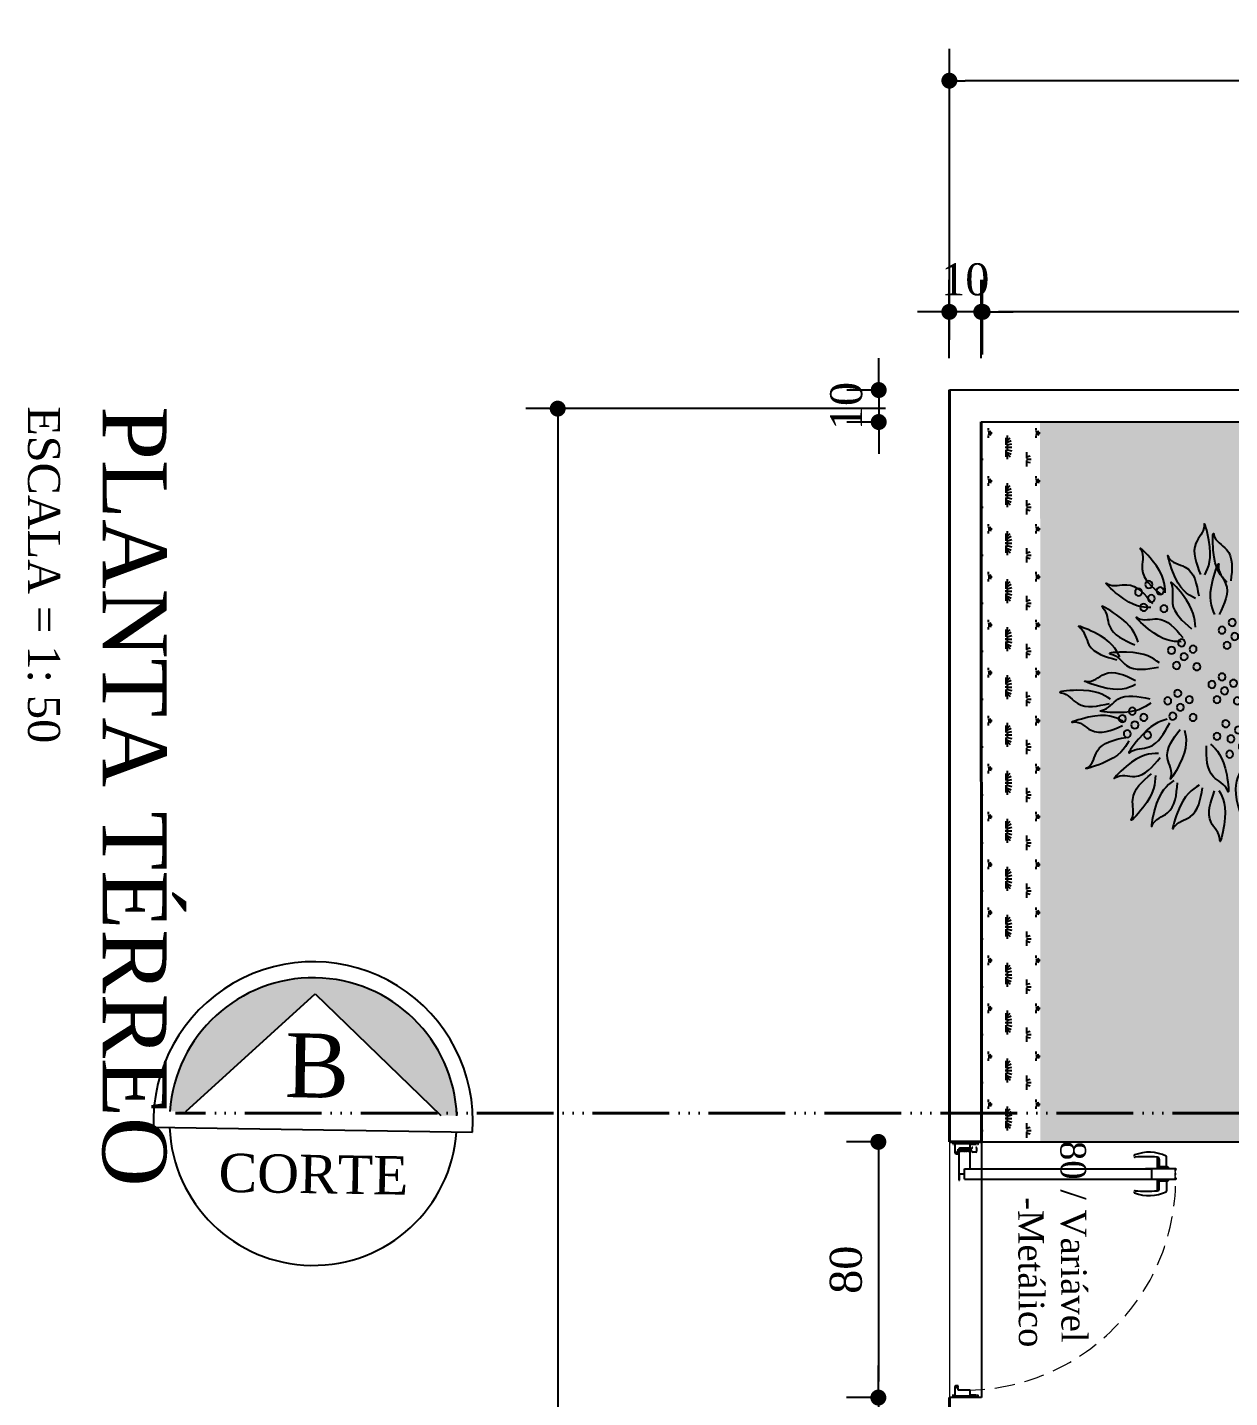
# Model space of a CAD drawing. Header units: centimetres. Extents: x -48696 to 156237, y -5617 to 29024.
# Drawn here: x -21231.1 to -20854.8, y 20249 to 20677.7 of the extents above; entities that cross this region are included whole.
import ezdxf

# ---------------------------------------------------------------- set-up
doc = ezdxf.new("R2010")
doc.units = ezdxf.units.CM
doc.linetypes.add('ACAD_ISO06W100', pattern=[36, 24, -3, 0, -3, 0, -3, 0, -3])
doc.linetypes.add('HIDDEN', pattern=[9.525, 6.35, -3.175])
for name, color, linetype, lineweight in [('Corte Planta', 4, 'ACAD_ISO06W100', 40), ('Parede Corte', 4, 'Continuous', 40), ('Portas - Janelas', 2, 'Continuous', 20), ('Projeção Portas', 55, 'HIDDEN', 5)]:
    doc.layers.add(name, color=color, linetype=linetype, lineweight=lineweight)
for name, color, linetype in [('Fechamento Varanda', 3, 'Continuous'), ('JANELA', 2, 'Continuous'), ('paisajismo', 7, 'Continuous'), ('PN010', 1, 'Continuous'), ('Portas-Cotas', 2, 'Continuous'), ('Texto', 2, 'Continuous')]:
    doc.layers.add(name, color=color, linetype=linetype)
doc.styles.add('Valéria', font='romantic.ttf', dxfattribs={"height": 10})
doc.styles.add('Valéria1', font='romantic.ttf', dxfattribs={"height": 10})
doc.dimstyles.new('Cota - 50', dxfattribs={"dimtxt": 10, "dimasz": 5, "dimexe": 10, "dimexo": 20, "dimgap": 5, "dimtad": 1, "dimtxsty": 'Valéria', "dimblk": 'DOT', "dimcen": 0, "dimclrd": 12, "dimclre": 12, "dimclrt": 2, "dimazin": 2, "dimtfac": 1, "dimtix": 1, "dimtmove": 0, "dimatfit": 3, "dimldrblk": 'DOT', "dimfxl": 1, "dimarcsym": 0})
pattern_1 = [(270, (-32249.861, 3884.289), (15, -15), [2.25, -0.45, 0.6, -0.45, 2.25, -9]), (270, (-32249.411, 3885.039), (15, -15), [1.5, -1.125, 2.25, -1.125, 1.5, -7.5]), (270, (-32243.411, 3879.789), (15, -15), [1.875, -0.75, 1.875, -10.5]), (270, (-32240.411, 3887.289), (15, -15), [0.75, -1.5, 0.75, -12]), (360, (-32240.411, 3885.789), (15, 15), [1.35, -13.65]), (360, (-32249.411, 3881.289), (15, 15), [1.5, -13.5]), (360, (-32243.411, 3877.539), (15, 15), [1.5, -13.5]), (315, (-32249.561, 3879.339), (15, -8e-15), [1.5, -19.713203]), (45, (-32249.561, 3883.239), (8e-15, 15), [1.5, -19.713203]), (333.43495, (-32249.486, 3879.789), (15, -8e-10), [1.5, -32.04102]), (345.963757, (-32249.411, 3880.539), (15, -5e-10), [1.5, -60.346584]), (345.963757, (-32243.411, 3876.789), (15, -5e-10), [1.2, -60.646584]), (345.963757, (-32240.411, 3885.489), (15, -5e-10), [1.05, -60.796584]), (14.036243, (-32249.411, 3882.039), (15, 5e-10), [1.5, -60.346584]), (14.036243, (-32243.411, 3878.289), (15, 5e-10), [1.2, -60.646584]), (14.036243, (-32240.411, 3886.089), (15, 5e-10), [1.05, -60.796584]), (26.56505, (-32249.486, 3882.789), (15, 6e-09), [1.5, -32.041002])]

# ---------------------------------------------------------------- blocks, each defined once
blk = doc.blocks.new('A$C375069E9')
at = {"layer": 'paisajismo', "color": 221}
for centre in [(1.295, 2.06), (1.375, 1.959), (1.436, 2.03), (1.486, 1.939), (0.523, 1.919), (0.663, 1.889), (1.305, 1.899), (1.426, 1.859), (0.533, 1.759), (0.603, 1.819), (0.653, 1.719), (0.713, 1.799), (1.034, 1.759), (1.175, 1.729), (1.115, 1.658), (1.225, 1.638), (1.044, 1.598), (1.165, 1.558), (0.753, 1.448), (0.884, 1.418), (1.115, 1.408), (1.546, 1.488), (1.626, 1.388), (1.687, 1.458), (0.693, 1.348), (0.814, 1.358), (0.934, 1.317), (1.195, 1.307), (1.255, 1.378), (1.305, 1.287), (1.556, 1.327), (1.677, 1.287), (1.737, 1.368), (0.834, 1.247), (1.125, 1.247), (1.245, 1.207), (1.386, 1.087), (0.984, 1.057), (1.064, 0.956), (1.125, 1.027), (1.466, 0.986), (1.526, 1.057), (1.576, 0.966), (0.994, 0.896), (1.115, 0.856), (1.175, 0.936), (1.396, 0.926), (1.516, 0.886), (1.847, 0.826), (1.988, 0.796), (0.844, 0.696), (0.984, 0.666), (1.857, 0.666), (1.927, 0.726), (1.978, 0.625), (2.038, 0.706), (0.854, 0.535), (0.924, 0.595), (1.034, 0.575), (0.974, 0.495)]:
    blk.add_circle(centre, 0.0284, dxfattribs=at)
at = {"layer": 'paisajismo', "color": 124}
for points in [[(1.176, 2.118), (1.049, 2.364), (1.042, 2.49), (1.043, 2.485), (1.153, 2.379), (1.207, 2.133)], [(0.998, 2.06), (0.956, 2.334), (0.888, 2.44), (0.889, 2.435), (0.863, 2.285), (0.965, 2.054)], [(1.308, 1.969), (1.401, 2.229), (1.391, 2.355), (1.391, 2.35), (1.296, 2.23), (1.275, 1.979)], [(1.475, 2.065), (1.512, 2.34), (1.578, 2.447), (1.577, 2.442), (1.606, 2.292), (1.509, 2.06)], [(0.912, 1.994), (0.683, 2.149), (0.616, 2.257), (0.62, 2.253), (0.767, 2.212), (0.932, 2.022)], [(0.664, 1.826), (0.579, 2.089), (0.495, 2.183), (0.497, 2.179), (0.495, 2.026), (0.632, 1.814)], [(1.122, 1.799), (1.058, 2.068), (1.082, 2.193), (1.082, 2.187), (1.163, 2.058), (1.156, 1.806)], [(1.614, 1.981), (1.84, 2.142), (1.904, 2.25), (1.9, 2.247), (1.754, 2.203), (1.593, 2.009)], [(1.798, 1.89), (2.008, 2.07), (2.062, 2.185), (2.059, 2.181), (1.917, 2.123), (1.775, 1.916)], [(1.453, 1.657), (1.451, 1.934), (1.501, 2.049), (1.5, 2.044), (1.55, 1.9), (1.487, 1.656)], [(0.988, 1.675), (0.841, 1.91), (0.737, 1.981), (0.74, 1.977), (0.775, 1.828), (0.959, 1.656)], [(1.836, 1.699), (2.004, 1.919), (2.114, 1.98), (2.111, 1.977), (2.062, 1.832), (1.862, 1.678)], [(0.543, 1.718), (0.292, 1.836), (0.209, 1.931), (0.213, 1.928), (0.366, 1.911), (0.558, 1.749)], [(1.602, 1.593), (1.803, 1.784), (1.851, 1.901), (1.848, 1.896), (1.709, 1.832), (1.578, 1.618)], [(0.438, 1.564), (0.237, 1.755), (0.118, 1.797), (0.122, 1.794), (0.194, 1.659), (0.415, 1.539)], [(2.005, 1.668), (2.28, 1.695), (2.39, 1.758), (2.385, 1.756), (2.236, 1.791), (2.001, 1.702)], [(0.896, 1.541), (0.624, 1.594), (0.52, 1.667), (0.525, 1.665), (0.677, 1.685), (0.903, 1.575)], [(0.553, 1.432), (0.276, 1.415), (0.158, 1.46), (0.163, 1.459), (0.305, 1.517), (0.551, 1.466)], [(1.751, 1.486), (2.002, 1.603), (2.129, 1.605), (2.124, 1.604), (2.013, 1.498), (1.765, 1.455)], [(2.053, 1.488), (2.306, 1.601), (2.432, 1.601), (2.427, 1.6), (2.315, 1.496), (2.066, 1.456)], [(0.405, 1.262), (0.131, 1.304), (0.009, 1.27), (0.015, 1.27), (0.151, 1.2), (0.401, 1.228)], [(0.773, 1.195), (0.528, 1.324), (0.402, 1.332), (0.407, 1.33), (0.513, 1.219), (0.758, 1.164)], [(1.8, 1.231), (2.076, 1.215), (2.195, 1.26), (2.189, 1.259), (2.047, 1.316), (1.801, 1.265)], [(2.055, 1.326), (2.31, 1.218), (2.436, 1.221), (2.431, 1.222), (2.317, 1.323), (2.067, 1.357)], [(2.115, 1.151), (2.39, 1.183), (2.511, 1.145), (2.506, 1.145), (2.367, 1.08), (2.118, 1.117)], [(0.447, 1.106), (0.23, 0.934), (0.107, 0.902), (0.112, 0.905), (0.195, 1.033), (0.426, 1.133)], [(1.928, 1.076), (2.139, 0.896), (2.26, 0.861), (2.255, 0.863), (2.177, 0.995), (1.949, 1.102)], [(0.883, 0.989), (0.609, 0.948), (0.503, 0.88), (0.508, 0.882), (0.658, 0.855), (0.889, 0.956)], [(1.701, 1.076), (1.958, 0.973), (2.046, 0.883), (2.041, 0.885), (1.889, 0.894), (1.687, 1.045)], [(0.483, 0.904), (0.251, 0.752), (0.126, 0.732), (0.131, 0.734), (0.226, 0.854), (0.465, 0.933)], [(0.969, 0.852), (0.812, 0.624), (0.705, 0.557), (0.708, 0.561), (0.75, 0.708), (0.941, 0.872)], [(1.585, 0.962), (1.685, 0.704), (1.775, 0.615), (1.772, 0.62), (1.766, 0.772), (1.617, 0.976)], [(0.698, 0.783), (0.595, 0.526), (0.504, 0.438), (0.507, 0.442), (0.516, 0.595), (0.667, 0.796)], [(1.416, 0.791), (1.501, 0.528), (1.488, 0.402), (1.487, 0.407), (1.396, 0.53), (1.383, 0.782)], [(1.972, 0.836), (2.229, 0.733), (2.317, 0.642), (2.312, 0.645), (2.16, 0.653), (1.958, 0.804)], [(0.524, 0.758), (0.266, 0.658), (0.177, 0.569), (0.181, 0.571), (0.334, 0.578), (0.537, 0.726)], [(1.098, 0.722), (1.022, 0.455), (1.04, 0.33), (1.041, 0.335), (1.128, 0.461), (1.131, 0.713)], [(1.856, 0.722), (1.956, 0.464), (2.046, 0.374), (2.043, 0.379), (2.037, 0.532), (1.888, 0.735)], [(0.798, 0.546), (0.619, 0.335), (0.583, 0.214), (0.585, 0.218), (0.717, 0.297), (0.825, 0.524)], [(1.244, 0.6), (1.226, 0.324), (1.271, 0.206), (1.27, 0.211), (1.328, 0.353), (1.278, 0.599)], [(1.582, 0.621), (1.799, 0.449), (1.858, 0.337), (1.854, 0.341), (1.71, 0.393), (1.56, 0.595)], [(0.953, 0.499), (0.985, 0.224), (0.947, 0.103), (0.948, 0.108), (0.882, 0.247), (0.919, 0.496)], [(1.466, 0.475), (1.657, 0.274), (1.699, 0.155), (1.696, 0.159), (1.561, 0.231), (1.441, 0.452)], [(1.128, 0.401), (1.199, 0.134), (1.18, 0.009), (1.179, 0.014), (1.094, 0.142), (1.095, 0.393)]]:
    blk.add_spline(points, degree=3, dxfattribs=at)
blk = doc.blocks.new('_Dot')
at = {"color": 0, "linetype": 'ByBlock', "lineweight": -2}
blk.add_line((-0.5, 0), (-1, 0), dxfattribs=at)
at = {"color": 0, "linetype": 'ByBlock', "const_width": 0.5}
blk.add_lwpolyline([(-0.25, 0, 1), (0.25, 0, 1)], format="xyb", close=True, dxfattribs=at)
blk = doc.blocks.new('*D917')
at = {"color": 12, "lineweight": -2, "transparency": 16777216}
for p, q in [((-20942.5, 20579.88), (-20942.5, 20671.01)), ((-18502.51, 20575.31), (-18502.51, 20671.01)), ((-18507.51, 20661.01), (-20937.5, 20661.01))]:
    blk.add_line(p, q, dxfattribs=at)
at = {"layer": 'Defpoints', "color": 0, "transparency": 16777216}
for p in [(-20942.5, 20661.01), (-20942.5, 20559.88), (-18502.51, 20555.31)]:
    blk.add_point(p, dxfattribs=at)
at = {"color": 12, "lineweight": -2, "transparency": 16777216, "xscale": 5, "yscale": 5, "zscale": 5, "rotation": 180}
blk.add_blockref('_Dot', (-20942.5, 20661.01), dxfattribs=at)
at = {"color": 12, "lineweight": -2, "transparency": 16777216, "xscale": 5, "yscale": 5, "zscale": 5}
blk.add_blockref('_Dot', (-18502.51, 20661.01), dxfattribs=at)
at = {"color": 2, "transparency": 16777216, "insert": (-19722.51, 20671.12), "char_height": 10, "attachment_point": 5, "style": 'Valéria'}
blk.add_mtext('2440', dxfattribs=at)
blk = doc.blocks.new('*D918')
at = {"color": 12, "lineweight": -2, "transparency": 16777216}
for p, q in [((-20962.5, 20558.4), (-21075.1, 20558.4)), ((-21065.1, 20553.4), (-21065.1, 18532.4)), ((-20962.5, 18527.4), (-21075.1, 18527.4))]:
    blk.add_line(p, q, dxfattribs=at)
at = {"layer": 'Defpoints', "color": 0, "transparency": 16777216}
for p in [(-20942.5, 20558.4), (-21065.1, 18527.4), (-20942.5, 18527.4)]:
    blk.add_point(p, dxfattribs=at)
at = {"color": 12, "lineweight": -2, "transparency": 16777216, "xscale": 5, "yscale": 5, "zscale": 5}
for p, rotation in [((-21065.1, 20558.4), 90), ((-21065.1, 18527.4), 270)]:
    blk.add_blockref('_Dot', p, dxfattribs=dict(at, rotation=rotation))
at = {"color": 2, "transparency": 16777216, "insert": (-21075.22, 19542.9), "char_height": 10, "attachment_point": 5, "rotation": 90, "style": 'Valéria'}
blk.add_mtext('2031', dxfattribs=at)
blk = doc.blocks.new('*D937')
at = {"color": 12, "lineweight": -2, "transparency": 16777216}
for p, q in [((-20932.08, 20575.31), (-20932.08, 20598.68)), ((-20609.08, 20575.31), (-20609.08, 20598.68)), ((-20614.08, 20588.68), (-20927.08, 20588.68))]:
    blk.add_line(p, q, dxfattribs=at)
at = {"layer": 'Defpoints', "color": 0, "transparency": 16777216}
for p in [(-20932.08, 20588.68), (-20932.08, 20555.31), (-20609.08, 20555.31)]:
    blk.add_point(p, dxfattribs=at)
at = {"color": 12, "lineweight": -2, "transparency": 16777216, "xscale": 5, "yscale": 5, "zscale": 5, "rotation": 180}
blk.add_blockref('_Dot', (-20932.08, 20588.68), dxfattribs=at)
at = {"color": 12, "lineweight": -2, "transparency": 16777216, "xscale": 5, "yscale": 5, "zscale": 5}
blk.add_blockref('_Dot', (-20609.08, 20588.68), dxfattribs=at)
at = {"color": 2, "transparency": 16777216, "insert": (-20770.58, 20598.79), "char_height": 10, "attachment_point": 5, "style": 'Valéria'}
blk.add_mtext('323', dxfattribs=at)
blk = doc.blocks.new('*D938')
at = {"color": 12, "lineweight": -2, "transparency": 16777216}
for p, q in [((-20942.51, 20574.22), (-20942.51, 20598.68)), ((-20932.51, 20574.22), (-20932.51, 20598.68)), ((-20947.51, 20588.68), (-20952.51, 20588.68)), ((-20932.51, 20588.68), (-20942.51, 20588.68)), ((-20927.51, 20588.68), (-20922.51, 20588.68))]:
    blk.add_line(p, q, dxfattribs=at)
at = {"layer": 'Defpoints', "color": 0, "transparency": 16777216}
for p in [(-20942.51, 20588.68), (-20942.51, 20554.22), (-20932.51, 20554.22)]:
    blk.add_point(p, dxfattribs=at)
at = {"color": 12, "lineweight": -2, "transparency": 16777216, "xscale": 5, "yscale": 5, "zscale": 5}
blk.add_blockref('_Dot', (-20942.51, 20588.68), dxfattribs=at)
at = {"color": 12, "lineweight": -2, "transparency": 16777216, "xscale": 5, "yscale": 5, "zscale": 5, "rotation": 180}
blk.add_blockref('_Dot', (-20932.51, 20588.68), dxfattribs=at)
at = {"color": 2, "transparency": 16777216, "insert": (-20937.51, 20598.79), "char_height": 10, "attachment_point": 5, "style": 'Valéria'}
blk.add_mtext('10', dxfattribs=at)
blk = doc.blocks.new('*D939')
at = {"color": 12, "lineweight": -2, "transparency": 16777216}
for p, q in [((-20964.61, 20569.22), (-20964.61, 20574.22)), ((-20962.5, 20564.22), (-20974.61, 20564.22)), ((-20964.61, 20564.22), (-20964.61, 20554.22)), ((-20962.51, 20554.22), (-20974.61, 20554.22)), ((-20964.61, 20549.22), (-20964.61, 20544.22))]:
    blk.add_line(p, q, dxfattribs=at)
at = {"layer": 'Defpoints', "color": 0, "transparency": 16777216}
for p in [(-20942.5, 20564.22), (-20964.61, 20554.22), (-20942.51, 20554.22)]:
    blk.add_point(p, dxfattribs=at)
at = {"color": 12, "lineweight": -2, "transparency": 16777216, "xscale": 5, "yscale": 5, "zscale": 5}
for p, rotation in [((-20964.61, 20564.22), 270), ((-20964.61, 20554.22), 90)]:
    blk.add_blockref('_Dot', p, dxfattribs=dict(at, rotation=rotation))
at = {"color": 2, "transparency": 16777216, "insert": (-20974.72, 20559.22), "char_height": 10, "attachment_point": 5, "rotation": 90, "style": 'Valéria'}
blk.add_mtext('10', dxfattribs=at)
blk = doc.blocks.new('*D940')
at = {"color": 12, "lineweight": -2, "transparency": 16777216}
for p, q in [((-20962.46, 20328.99), (-20974.73, 20328.99)), ((-20964.73, 20323.99), (-20964.73, 20253.99)), ((-20962.43, 20248.99), (-20974.73, 20248.99))]:
    blk.add_line(p, q, dxfattribs=at)
at = {"layer": 'Defpoints', "color": 0, "transparency": 16777216}
for p in [(-20942.46, 20328.99), (-20964.73, 20248.99), (-20942.43, 20248.99)]:
    blk.add_point(p, dxfattribs=at)
at = {"color": 12, "lineweight": -2, "transparency": 16777216, "xscale": 5, "yscale": 5, "zscale": 5}
for p, rotation in [((-20964.73, 20328.99), 90), ((-20964.73, 20248.99), 270)]:
    blk.add_blockref('_Dot', p, dxfattribs=dict(at, rotation=rotation))
at = {"color": 2, "transparency": 16777216, "insert": (-20974.84, 20288.99), "char_height": 10, "attachment_point": 5, "rotation": 90, "style": 'Valéria'}
blk.add_mtext('80', dxfattribs=at)
blk = doc.blocks.new('*D941')
at = {"color": 12, "lineweight": -2, "transparency": 16777216}
for p, q in [((-20964.73, 20253.99), (-20964.73, 20258.99)), ((-20962.43, 20248.99), (-20974.73, 20248.99)), ((-20964.73, 20248.99), (-20964.73, 20228.99)), ((-20962.45, 20228.99), (-20974.73, 20228.99)), ((-20964.73, 20223.99), (-20964.73, 20218.99))]:
    blk.add_line(p, q, dxfattribs=at)
at = {"layer": 'Defpoints', "color": 0, "transparency": 16777216}
for p in [(-20942.43, 20248.99), (-20964.73, 20228.99), (-20942.45, 20228.99)]:
    blk.add_point(p, dxfattribs=at)
at = {"color": 12, "lineweight": -2, "transparency": 16777216, "xscale": 5, "yscale": 5, "zscale": 5}
for p, rotation in [((-20964.73, 20248.99), 270), ((-20964.73, 20228.99), 90)]:
    blk.add_blockref('_Dot', p, dxfattribs=dict(at, rotation=rotation))
at = {"color": 2, "transparency": 16777216, "insert": (-20974.84, 20238.99), "char_height": 10, "attachment_point": 5, "rotation": 90, "style": 'Valéria'}
blk.add_mtext('20', dxfattribs=at)

msp = doc.modelspace()

# ---------------------------------------------------------------- hatches: boundary and pattern name
h = msp.add_hatch()
h.set_pattern_fill('GRASS2', color=74, scale=15, angle=-90, pattern_type=2)
h.set_pattern_definition(pattern_1)
h.paths.add_polyline_path([(-20932.43177, 20328.98189), (-20932.43177, 20554.20447), (-20911.87329, 20554.20447), (-20911.87329, 20328.98189)])
h = msp.add_hatch()
h.set_pattern_fill('GRASS2', color=74, scale=15, angle=-90, pattern_type=2)
h.set_pattern_definition(pattern_1)
edge = h.paths.add_edge_path()
edge.add_line((-20659.10535, 20285.31948), (-20658.94861, 20554.05695))
edge.add_line((-20658.94861, 20554.05695), (-20914.08135, 20554.20576))
edge.add_line((-20914.08135, 20554.20576), (-20914.00298, 20328.94735))
edge.add_line((-20914.00298, 20328.94735), (-20746.02719, 20328.94735))
edge.add_line((-20746.02719, 20328.94735), (-20659.10535, 20285.31641))
at = {"layer": 'Portas - Janelas'}
msp.add_hatch(color=256, dxfattribs=at).paths.add_polyline_path([(-21101.68443, 20337.22873), (-21096.67633, 20337.15127, 0.945905303), (-21186.52659, 20338.54099), (-21181.51848, 20338.46353), (-21141.02151, 20375.34164)])

# ---------------------------------------------------------------- linework, layer by layer
at = {"color": 4}
for p, q in [((-20609.08276, 20564.02787), (-20942.49649, 20564.22233)), ((-20609.0886, 20554.02787), (-20932.51014, 20554.2165)), ((-20932.43177, 20248.9898), (-20942.43177, 20248.98775))]:
    msp.add_line(p, q, dxfattribs=at)
at = {"color": 1}
for p, q in [((-20940.22255, 20328.98774), (-20941.45255, 20328.98775)), ((-20941.30255, 20328.78774), (-20941.30255, 20328.78775)), ((-20941.30255, 20328.37434), (-20941.30255, 20328.78774)), ((-20941.25255, 20328.83775), (-20941.25255, 20328.83774)), ((-20941.25255, 20328.83774), (-20940.85255, 20328.83774)), ((-20940.85255, 20328.83774), (-20940.85255, 20328.83775)), ((-20940.80255, 20328.78775), (-20940.80255, 20328.78774)), ((-20940.80255, 20328.78774), (-20940.80255, 20328.37434)), ((-20940.65255, 20328.38774), (-20940.65255, 20328.83774)), ((-20940.65255, 20328.83774), (-20940.22255, 20328.83774)), ((-20940.22255, 20328.83774), (-20940.22255, 20328.83775)), ((-20940.17255, 20328.88774), (-20940.17255, 20328.93774)), ((-20940.17255, 20328.88775), (-20940.17255, 20328.88774)), ((-20934.73255, 20328.93774), (-20934.73255, 20328.88774)), ((-20934.73255, 20328.88774), (-20934.73255, 20328.88775)), ((-20933.45255, 20328.98774), (-20934.68255, 20328.98774)), ((-20934.68255, 20328.83775), (-20934.68255, 20328.83774)), ((-20934.68255, 20328.83774), (-20934.25255, 20328.83774)), ((-20934.25255, 20328.83774), (-20934.25255, 20328.43774)), ((-20934.10255, 20328.78774), (-20934.10255, 20328.78775)), ((-20934.10255, 20328.37434), (-20934.10255, 20328.78774)), ((-20934.05255, 20328.83775), (-20934.05255, 20328.83774)), ((-20934.05255, 20328.83774), (-20933.65255, 20328.83774)), ((-20933.65255, 20328.83774), (-20933.65255, 20328.83775)), ((-20933.60255, 20328.78775), (-20933.60255, 20328.78774)), ((-20933.60255, 20328.78774), (-20933.60255, 20328.37434)), ((-20933.45255, 20328.28774), (-20933.45255, 20328.98774)), ((-20941.40255, 20328.23774), (-20941.30255, 20328.23774)), ((-20941.25255, 20328.32434), (-20941.30255, 20328.37434)), ((-20941.30255, 20328.23774), (-20941.25255, 20328.32434)), ((-20940.80255, 20328.37434), (-20940.85255, 20328.32434)), ((-20940.85255, 20328.32434), (-20940.80255, 20328.23774)), ((-20940.80255, 20328.23774), (-20940.80255, 20325.80774)), ((-20940.80255, 20325.80774), (-20940.80255, 20325.80775)), ((-20934.30255, 20328.38774), (-20940.65255, 20328.38774)), ((-20940.28255, 20325.28775), (-20940.28255, 20325.28774)), ((-20940.28255, 20325.28774), (-20939.78255, 20325.28774)), ((-20940.13255, 20325.43774), (-20940.13255, 20325.98774)), ((-20940.13255, 20325.98774), (-20939.88255, 20325.98774)), ((-20939.88255, 20325.43774), (-20940.13255, 20325.43774)), ((-20939.88255, 20325.98774), (-20939.88255, 20325.86274)), ((-20939.88255, 20325.86274), (-20939.83255, 20325.86274)), ((-20939.83255, 20325.56274), (-20939.88255, 20325.56274)), ((-20939.88255, 20325.56274), (-20939.88255, 20325.43774)), ((-20939.83255, 20325.86274), (-20939.83255, 20325.86275)), ((-20939.83255, 20325.56275), (-20939.83255, 20325.56274)), ((-20939.78255, 20325.91274), (-20939.78255, 20326.68774)), ((-20939.78255, 20326.68774), (-20939.12079, 20326.68774)), ((-20939.78255, 20325.91275), (-20939.78255, 20325.91274)), ((-20939.78255, 20325.51274), (-20939.78255, 20325.51275)), ((-20939.78255, 20325.28774), (-20939.78255, 20325.51274)), ((-20939.48255, 20326.36774), (-20939.48255, 20317.00774)), ((-20939.08969, 20326.36774), (-20939.48255, 20326.36774)), ((-20939.22997, 20326.39274, 19), (-20939.41461, 20326.57739, 19)), ((-20939.37926, 20326.66274, 19), (-20939.07012, 20326.66274, 19)), ((-20939.33255, 20326.85774), (-20939.33255, 20327.09774)), ((-20939.33255, 20327.09774), (-20938.72255, 20327.09774)), ((-20939.06255, 20326.85774), (-20939.33255, 20326.85774)), ((-20939.33255, 20325.95774), (-20939.33255, 20326.19774)), ((-20939.33255, 20326.19774), (-20939.08255, 20326.19774)), ((-20938.72255, 20325.95774), (-20939.33255, 20325.95774)), ((-20939.30426, 20326.91274, 19), (-20939.30426, 20327.02274, 19)), ((-20939.25426, 20327.07274, 19), (-20938.70426, 20327.07274, 19)), ((-20939.02926, 20326.86274, 19), (-20939.25426, 20326.86274, 19)), ((-20938.97926, 20326.39274, 19), (-20939.22997, 20326.39274, 19)), ((-20939.12079, 20326.68774), (-20939.03768, 20326.81096)), ((-20939.0411, 20326.2757), (-20939.08969, 20326.36774)), ((-20939.07012, 20326.66274, 19), (-20938.98781, 20326.78478, 19)), ((-20939.06254, 20326.85775), (-20939.06255, 20326.85774)), ((-20939.03768, 20326.81096), (-20939.03767, 20326.81098)), ((-20938.92926, 20326.44274, 19), (-20938.97926, 20326.39274, 19)), ((-20936.52926, 20326.44274, 19), (-20938.92926, 20326.44274, 19)), ((-20938.72255, 20327.09774), (-20938.69255, 20327.12774)), ((-20938.69255, 20325.92774), (-20938.72255, 20325.95774)), ((-20938.70426, 20327.07274, 19), (-20938.65426, 20327.02274, 19)), ((-20938.69255, 20327.12774), (-20938.66255, 20327.09774)), ((-20938.66255, 20325.95774), (-20938.69255, 20325.92774)), ((-20938.66255, 20327.09774), (-20938.63255, 20327.12774)), ((-20938.63255, 20325.92774), (-20938.66255, 20325.95774)), ((-20938.65426, 20327.02274, 19), (-20938.32926, 20327.02274, 19)), ((-20938.63255, 20327.12774), (-20938.60255, 20327.09774)), ((-20938.60255, 20325.95774), (-20938.63255, 20325.92774)), ((-20938.60255, 20327.09774), (-20938.57255, 20327.12774)), ((-20938.57255, 20325.92774), (-20938.60255, 20325.95774)), ((-20938.57255, 20327.12774), (-20938.54255, 20327.09774)), ((-20938.54255, 20325.95774), (-20938.57255, 20325.92774)), ((-20938.54255, 20327.09774), (-20938.51255, 20327.12774)), ((-20938.51255, 20325.92774), (-20938.54255, 20325.95774)), ((-20938.51255, 20327.12774), (-20938.48255, 20327.09774)), ((-20938.48255, 20325.95774), (-20938.51255, 20325.92774)), ((-20938.48255, 20327.09774), (-20938.45255, 20327.12774)), ((-20938.45255, 20325.92774), (-20938.48255, 20325.95774)), ((-20938.45255, 20327.12774), (-20938.42255, 20327.09774)), ((-20938.42255, 20325.95774), (-20938.45255, 20325.92774)), ((-20938.42255, 20327.09774), (-20938.39255, 20327.12774)), ((-20938.39255, 20325.92774), (-20938.42255, 20325.95774)), ((-20938.39255, 20327.12774), (-20938.36255, 20327.09774)), ((-20938.36255, 20325.95774), (-20938.39255, 20325.92774)), ((-20938.36255, 20327.09774), (-20938.33255, 20327.12774)), ((-20938.33255, 20325.92774), (-20938.36255, 20325.95774)), ((-20938.33255, 20327.12774), (-20938.30255, 20327.09774)), ((-20938.30255, 20325.95774), (-20938.33255, 20325.92774)), ((-20938.32926, 20327.02274, 19), (-20938.27926, 20326.97274, 19)), ((-20938.30255, 20327.09774), (-20938.27255, 20327.12774)), ((-20938.27255, 20325.92774), (-20938.30255, 20325.95774)), ((-20938.27926, 20326.97274, 19), (-20938.22926, 20327.02274, 19)), ((-20938.27255, 20327.12774), (-20938.24255, 20327.09774)), ((-20938.24255, 20325.95774), (-20938.27255, 20325.92774)), ((-20938.24255, 20327.09774), (-20938.21255, 20327.12774)), ((-20938.21255, 20325.92774), (-20938.24255, 20325.95774)), ((-20938.22926, 20327.02274, 19), (-20937.87513, 20327.02274, 19)), ((-20938.21255, 20327.12774), (-20938.18255, 20327.09774)), ((-20938.18255, 20325.95774), (-20938.21255, 20325.92774)), ((-20938.18255, 20327.09774), (-20938.15255, 20327.12774)), ((-20938.15255, 20325.92774), (-20938.18255, 20325.95774)), ((-20938.15255, 20327.12774), (-20938.12255, 20327.09774)), ((-20938.12255, 20325.95774), (-20938.15255, 20325.92774)), ((-20938.12255, 20327.09774), (-20938.09255, 20327.12774)), ((-20938.09255, 20325.92774), (-20938.12255, 20325.95774)), ((-20938.09255, 20327.12774), (-20938.06255, 20327.09774)), ((-20938.06255, 20325.95774), (-20938.09255, 20325.92774)), ((-20938.06255, 20327.09774), (-20938.03255, 20327.12774)), ((-20938.03255, 20325.92774), (-20938.06255, 20325.95774)), ((-20938.03255, 20327.12774), (-20938.00255, 20327.09774)), ((-20938.00255, 20325.95774), (-20938.03255, 20325.92774)), ((-20938.00255, 20327.09774), (-20937.76255, 20327.09774)), ((-20937.76255, 20325.95774), (-20938.00255, 20325.95774)), ((-20937.76255, 20327.09774), (-20937.73255, 20327.12774)), ((-20937.73255, 20325.92774), (-20937.76255, 20325.95774)), ((-20937.73255, 20327.12774), (-20937.70255, 20327.09774)), ((-20937.70255, 20325.95774), (-20937.73255, 20325.92774)), ((-20937.70255, 20327.09774), (-20937.46255, 20327.09774)), ((-20937.46255, 20325.95774), (-20937.70255, 20325.95774)), ((-20937.58997, 20327.02274, 19), (-20937.22926, 20327.02274, 19)), ((-20937.46255, 20327.09774), (-20937.43255, 20327.12774)), ((-20937.43255, 20325.92774), (-20937.46255, 20325.95774)), ((-20937.43255, 20327.12774), (-20937.40255, 20327.09774)), ((-20937.40255, 20325.95774), (-20937.43255, 20325.92774)), ((-20937.40255, 20327.09774), (-20937.37255, 20327.12774)), ((-20937.37255, 20325.92774), (-20937.40255, 20325.95774)), ((-20937.37255, 20327.12774), (-20937.34255, 20327.09774)), ((-20937.34255, 20325.95774), (-20937.37255, 20325.92774)), ((-20937.34255, 20327.09774), (-20937.31255, 20327.12774)), ((-20937.31255, 20325.92774), (-20937.34255, 20325.95774)), ((-20937.31255, 20327.12774), (-20937.28255, 20327.09774)), ((-20937.28255, 20325.95774), (-20937.31255, 20325.92774)), ((-20937.28255, 20327.09774), (-20937.25255, 20327.12774)), ((-20937.25255, 20325.92774), (-20937.28255, 20325.95774)), ((-20937.25255, 20327.12774), (-20937.22255, 20327.09774)), ((-20937.22255, 20325.95774), (-20937.25255, 20325.92774)), ((-20937.22926, 20327.02274, 19), (-20937.17926, 20326.97274, 19)), ((-20937.22255, 20327.09774), (-20937.19255, 20327.12774)), ((-20937.19255, 20325.92774), (-20937.22255, 20325.95774)), ((-20937.19255, 20327.12774), (-20937.16255, 20327.09774)), ((-20937.16255, 20325.95774), (-20937.19255, 20325.92774)), ((-20937.17926, 20326.97274, 19), (-20937.12926, 20327.02274, 19)), ((-20937.16255, 20327.09774), (-20937.13255, 20327.12774)), ((-20937.13255, 20325.92774), (-20937.16255, 20325.95774)), ((-20937.13255, 20327.12774), (-20937.10255, 20327.09774)), ((-20937.10255, 20325.95774), (-20937.13255, 20325.92774)), ((-20937.12926, 20327.02274, 19), (-20936.80426, 20327.02274, 19)), ((-20937.10255, 20327.09774), (-20937.07255, 20327.12774)), ((-20937.07255, 20325.92774), (-20937.10255, 20325.95774)), ((-20937.07255, 20327.12774), (-20937.04255, 20327.09774)), ((-20937.04255, 20325.95774), (-20937.07255, 20325.92774)), ((-20937.04255, 20327.09774), (-20937.01255, 20327.12774)), ((-20937.01255, 20325.92774), (-20937.04255, 20325.95774)), ((-20937.01255, 20327.12774), (-20936.98255, 20327.09774)), ((-20936.98255, 20325.95774), (-20937.01255, 20325.92774)), ((-20936.98255, 20327.09774), (-20936.95255, 20327.12774)), ((-20936.95255, 20325.92774), (-20936.98255, 20325.95774)), ((-20936.95255, 20327.12774), (-20936.92255, 20327.09774)), ((-20936.92255, 20325.95774), (-20936.95255, 20325.92774)), ((-20936.92255, 20327.09774), (-20936.89255, 20327.12774)), ((-20936.89255, 20325.92774), (-20936.92255, 20325.95774)), ((-20936.89255, 20327.12774), (-20936.86255, 20327.09774)), ((-20936.86255, 20325.95774), (-20936.89255, 20325.92774)), ((-20936.86255, 20327.09774), (-20936.83255, 20327.12774)), ((-20936.83255, 20325.92774), (-20936.86255, 20325.95774)), ((-20936.83255, 20327.12774), (-20936.80255, 20327.09774)), ((-20936.80255, 20325.95774), (-20936.83255, 20325.92774)), ((-20936.80426, 20327.02274, 19), (-20936.75426, 20327.07274, 19)), ((-20936.80255, 20327.09774), (-20936.77255, 20327.12774)), ((-20936.77255, 20325.92774), (-20936.80255, 20325.95774)), ((-20936.77255, 20327.12774), (-20936.74255, 20327.09774)), ((-20936.74255, 20325.95774), (-20936.77255, 20325.92774)), ((-20936.75426, 20327.07274, 19), (-20936.20426, 20327.07274, 19)), ((-20936.74255, 20327.09774), (-20936.13255, 20327.09774)), ((-20936.13255, 20325.95774), (-20936.74255, 20325.95774)), ((-20936.47926, 20326.39274, 19), (-20936.52926, 20326.44274, 19)), ((-20935.65626, 20326.39274, 19), (-20936.47926, 20326.39274, 19)), ((-20936.47071, 20326.78478, 19), (-20936.38839, 20326.66274, 19)), ((-20936.20426, 20326.86274, 19), (-20936.42926, 20326.86274, 19)), ((-20936.42704, 20326.81043), (-20936.42705, 20326.81042)), ((-20936.42705, 20326.81042), (-20936.33791, 20326.68774)), ((-20936.37541, 20326.36774), (-20936.424, 20326.2757)), ((-20936.40255, 20326.85774), (-20936.40254, 20326.85775)), ((-20936.13255, 20326.85774), (-20936.40255, 20326.85774)), ((-20936.38839, 20326.66274, 19), (-20935.65626, 20326.66274, 19)), ((-20936.38255, 20326.19774), (-20936.13255, 20326.19774)), ((-20935.98255, 20326.36774), (-20936.37541, 20326.36774)), ((-20936.33791, 20326.68774), (-20935.98255, 20326.68774)), ((-20936.15426, 20327.02274, 19), (-20936.15426, 20326.91274, 19)), ((-20936.13255, 20327.09774), (-20936.13255, 20326.85774)), ((-20936.13255, 20326.19774), (-20936.13255, 20325.95774)), ((-20935.98255, 20326.68774), (-20935.98255, 20328.23774)), ((-20935.98255, 20328.23774), (-20934.10255, 20328.23774)), ((-20935.98255, 20320.54921), (-20935.98255, 20326.36774)), ((-20935.45626, 20326.86274, 19), (-20935.45626, 20326.97774, 19)), ((-20935.45626, 20326.07774, 19), (-20935.45626, 20326.19274, 19)), ((-20934.25626, 20325.77774, 19), (-20935.15626, 20325.77774, 19)), ((-20934.30255, 20328.38775), (-20934.30255, 20328.38774)), ((-20934.25255, 20328.43774), (-20934.25255, 20328.43775)), ((-20934.05255, 20328.32434), (-20934.10255, 20328.37434)), ((-20934.10255, 20328.23774), (-20934.05255, 20328.32434)), ((-20933.95626, 20326.97774, 19), (-20933.95626, 20326.07774, 19)), ((-20933.60255, 20328.37434), (-20933.65255, 20328.32434)), ((-20933.65255, 20328.32434), (-20933.60255, 20328.23774)), ((-20933.60255, 20328.23774), (-20933.50255, 20328.23774)), ((-20933.50255, 20328.23774), (-20933.50255, 20328.23775)), ((-20874.50276, 20321.20774), (-20874.50276, 20324.2755)), ((-20937.73255, 20320.54921), (-20879.16276, 20320.54921)), ((-20937.73255, 20317.35774), (-20937.73255, 20320.54921)), ((-20881.11276, 20320.70774), (-20871.65276, 20320.70774)), ((-20881.11276, 20320.55774), (-20881.11276, 20320.70774)), ((-20879.16276, 20320.55774), (-20881.11276, 20320.55774)), ((-20879.16276, 20317.35774), (-20879.16276, 20320.55774)), ((-20877.46276, 20320.70774), (-20873.84276, 20320.70774)), ((-20877.15276, 20321.10774), (-20877.15276, 20321.09774)), ((-20876.80276, 20321.20774), (-20877.05276, 20321.20774)), ((-20876.80276, 20323.54269), (-20876.80276, 20321.20774)), ((-20874.25276, 20321.20774), (-20876.80276, 20321.20774)), ((-20874.15276, 20321.09774), (-20874.15276, 20321.10774)), ((-20871.65276, 20320.31488), (-20871.85276, 20320.31488)), ((-20871.85276, 20320.31488), (-20871.85276, 20319.94774)), ((-20871.65276, 20320.70774), (-20871.65276, 20320.31488)), ((-20939.48255, 20317.00774), (-20939.33255, 20317.00774)), ((-20939.33255, 20317.00774), (-20939.33255, 20318.95774)), ((-20939.33255, 20318.95774), (-20937.73255, 20318.95774)), ((-20937.73255, 20317.36774), (-20879.16276, 20317.36774)), ((-20881.11276, 20317.35774), (-20879.16276, 20317.35774)), ((-20881.11276, 20317.20774), (-20881.11276, 20317.35774)), ((-20871.65276, 20317.20774), (-20881.11276, 20317.20774)), ((-20877.46276, 20317.20774), (-20873.84276, 20317.20774)), ((-20876.80276, 20316.70774), (-20877.05276, 20316.70774)), ((-20876.80276, 20314.3728), (-20876.80276, 20316.70774)), ((-20874.25276, 20316.70774), (-20876.80276, 20316.70774)), ((-20874.50276, 20316.70774), (-20874.50276, 20313.63999)), ((-20871.85276, 20319.94774), (-20871.88276, 20319.91774)), ((-20871.88276, 20319.91774), (-20871.85276, 20319.88774)), ((-20871.85276, 20319.88774), (-20871.88276, 20319.85774)), ((-20871.88276, 20319.85774), (-20871.85276, 20319.82774)), ((-20871.85276, 20319.82774), (-20871.88276, 20319.79774)), ((-20871.88276, 20319.79774), (-20871.85276, 20319.76774)), ((-20871.85276, 20319.76774), (-20871.88276, 20319.73774)), ((-20871.88276, 20319.73774), (-20871.85276, 20319.70774)), ((-20871.85276, 20319.70774), (-20871.88276, 20319.67774)), ((-20871.88276, 20319.67774), (-20871.85276, 20319.64774)), ((-20871.85276, 20319.64774), (-20871.88276, 20319.61774)), ((-20871.88276, 20319.61774), (-20871.85276, 20319.58774)), ((-20871.85276, 20319.58774), (-20871.88276, 20319.55774)), ((-20871.88276, 20319.55774), (-20871.85276, 20319.52774)), ((-20871.85276, 20319.52774), (-20871.88276, 20319.49774)), ((-20871.88276, 20319.49774), (-20871.85276, 20319.46774)), ((-20871.85276, 20319.46774), (-20871.88276, 20319.43774)), ((-20871.88276, 20319.43774), (-20871.85276, 20319.40774)), ((-20871.85276, 20319.40774), (-20871.88276, 20319.37774)), ((-20871.88276, 20319.37774), (-20871.85276, 20319.34774)), ((-20871.85276, 20319.34774), (-20871.88276, 20319.31774)), ((-20871.88276, 20319.31774), (-20871.85276, 20319.28774)), ((-20871.85276, 20319.28774), (-20871.88276, 20319.25774)), ((-20871.88276, 20319.25774), (-20871.85276, 20319.22774)), ((-20871.85276, 20318.68774), (-20871.88276, 20318.65774)), ((-20871.88276, 20318.65774), (-20871.85276, 20318.62774)), ((-20871.85276, 20318.62774), (-20871.88276, 20318.59774)), ((-20871.88276, 20318.59774), (-20871.85276, 20318.56774)), ((-20871.85276, 20318.56774), (-20871.88276, 20318.53774)), ((-20871.88276, 20318.53774), (-20871.85276, 20318.50774)), ((-20871.85276, 20318.50774), (-20871.88276, 20318.47774)), ((-20871.88276, 20318.47774), (-20871.85276, 20318.44774)), ((-20871.85276, 20318.44774), (-20871.88276, 20318.41774)), ((-20871.88276, 20318.41774), (-20871.85276, 20318.38774)), ((-20871.85276, 20318.38774), (-20871.88276, 20318.35774)), ((-20871.88276, 20318.35774), (-20871.85276, 20318.32774)), ((-20871.85276, 20318.32774), (-20871.88276, 20318.29774)), ((-20871.88276, 20318.29774), (-20871.85276, 20318.26774)), ((-20871.85276, 20318.26774), (-20871.88276, 20318.23774)), ((-20871.88276, 20318.23774), (-20871.85276, 20318.20774)), ((-20871.85276, 20318.20774), (-20871.88276, 20318.17774)), ((-20871.88276, 20318.17774), (-20871.85276, 20318.14774)), ((-20871.85276, 20318.14774), (-20871.88276, 20318.11774)), ((-20871.88276, 20318.11774), (-20871.85276, 20318.08774)), ((-20871.85276, 20318.08774), (-20871.88276, 20318.05774)), ((-20871.88276, 20318.05774), (-20871.85276, 20318.02774)), ((-20871.85276, 20318.02774), (-20871.88276, 20317.99774)), ((-20871.88276, 20317.99774), (-20871.85276, 20317.96774)), ((-20871.85276, 20319.22774), (-20871.85276, 20318.68774)), ((-20871.85276, 20317.96774), (-20871.85276, 20317.6006)), ((-20871.85276, 20317.6006), (-20871.65276, 20317.6006)), ((-20871.65276, 20317.6006), (-20871.65276, 20317.20774)), ((-20940.80255, 20252.16775), (-20940.80255, 20249.73776)), ((-20939.78255, 20252.68776), (-20940.28255, 20252.68776)), ((-20940.13255, 20251.98776), (-20940.13255, 20252.53776)), ((-20940.13255, 20252.53776), (-20939.88255, 20252.53776)), ((-20939.88255, 20251.98776), (-20940.13255, 20251.98776)), ((-20939.88255, 20252.53776), (-20939.88255, 20252.41276)), ((-20939.88255, 20252.41276), (-20939.83255, 20252.41275)), ((-20939.83255, 20252.11275), (-20939.88255, 20252.11276)), ((-20939.88255, 20252.11276), (-20939.88255, 20251.98776)), ((-20939.78255, 20252.46276), (-20939.78255, 20252.68776)), ((-20939.78255, 20251.28776), (-20939.78255, 20252.06276)), ((-20941.45255, 20249.68776), (-20941.45255, 20248.98775)), ((-20941.30255, 20249.73776), (-20941.40255, 20249.73776)), ((-20941.25255, 20249.65116), (-20941.30255, 20249.73776)), ((-20941.30255, 20249.60116), (-20941.25255, 20249.65116)), ((-20941.30255, 20249.18776), (-20941.30255, 20249.60116)), ((-20940.85255, 20249.13776), (-20941.25255, 20249.13775)), ((-20940.80255, 20249.73776), (-20940.85255, 20249.65116)), ((-20940.85255, 20249.65116), (-20940.80255, 20249.60116)), ((-20940.80255, 20249.60116), (-20940.80255, 20249.18776)), ((-20940.65255, 20249.13776), (-20940.65255, 20249.58776)), ((-20940.65255, 20249.58776), (-20934.25255, 20249.58774)), ((-20940.22255, 20249.13776), (-20940.65255, 20249.13776)), ((-20940.17255, 20249.03773), (-20940.17255, 20249.08776)), ((-20935.98255, 20251.28776), (-20939.78255, 20251.28776)), ((-20935.98255, 20249.73776), (-20935.98255, 20251.28776)), ((-20934.10255, 20249.73776), (-20935.98255, 20249.73776)), ((-20934.75255, 20249.08776), (-20934.75255, 20249.03776)), ((-20934.25255, 20249.13776), (-20934.70255, 20249.13776)), ((-20934.25255, 20249.58774), (-20934.25255, 20249.13776)), ((-20934.05255, 20249.65116), (-20934.10255, 20249.73776)), ((-20934.10255, 20249.60116), (-20934.05255, 20249.65116)), ((-20934.10255, 20249.18776), (-20934.10255, 20249.60116)), ((-20933.65255, 20249.13775), (-20934.05255, 20249.13776)), ((-20933.60255, 20249.73776), (-20933.65255, 20249.65116)), ((-20933.65255, 20249.65116), (-20933.60255, 20249.60116)), ((-20933.45255, 20249.73776), (-20933.60255, 20249.73776)), ((-20933.60255, 20249.60116), (-20933.60255, 20249.18776)), ((-20933.45255, 20248.98776), (-20933.45255, 20249.73776))]:
    msp.add_line(p, q, dxfattribs=at)
msp.add_line((-20932.43177, 20328.98189), (-20764.45598, 20328.98189))
msp.add_lwpolyline([(-20877.28945, 20324.1718), (-20877.28945, 20321.00352)])
at = {"color": 16}
msp.add_lwpolyline([(-20877.28945, 20321.00352), (-20877.28945, 20324.1718)], dxfattribs=at)
at = {"color": 26}
msp.add_lwpolyline([(-20877.28945, 20313.74368), (-20877.28945, 20316.91197)], dxfattribs=at)
at = {"color": 1}
for centre, radius, start, end in [((-20941.25255, 20328.78775), 0.05, 90, 180), ((-20940.85255, 20328.78775), 0.05, 0, 90), ((-20940.22255, 20328.93775), 0.05, 0, 90), ((-20940.22255, 20328.88775), 0.05, 270, 0), ((-20934.68255, 20328.93775), 0.05, 90, 180), ((-20934.68255, 20328.88775), 0.05, 180, 270), ((-20934.05255, 20328.78775), 0.05, 90, 180), ((-20933.65255, 20328.78775), 0.05, 0, 90), ((-20940.28255, 20325.80775), 0.52, 180, 270), ((-20939.83255, 20325.91275), 0.05, 270, 0), ((-20939.83255, 20325.51275), 0.05, 0, 90), ((-20939.37926, 20326.61274, 19), 0.05, 90, 225), ((-20939.25426, 20327.02274, 19), 0.05, 90, 180), ((-20939.25426, 20326.91274, 19), 0.05, 180, 270), ((-20939.08255, 20326.24774), 0.05, 270, 34), ((-20939.06254, 20326.82775), 0.03, 326.0010556, 90), ((-20939.02926, 20326.81274, 19), 0.05, 326, 90), ((-20936.42926, 20326.81274, 19), 0.05, 90, 214), ((-20936.38255, 20326.24774), 0.05, 146, 270), ((-20936.40254, 20326.82775), 0.03, 90, 215.2611806), ((-20936.20426, 20327.02274, 19), 0.05, 0, 90), ((-20936.20426, 20326.91274, 19), 0.05, 270, 0), ((-20935.65626, 20326.86274, 19), 0.2, 270, 0), ((-20935.65626, 20326.19274, 19), 0.2, 0, 90), ((-20935.15626, 20326.97774, 19), 0.3, 90, 180), ((-20935.15626, 20326.07774, 19), 0.3, 180, 270), ((-20934.30255, 20328.43775), 0.05, 270, 0), ((-20934.25626, 20326.97774, 19), 0.3, 0, 90), ((-20934.25626, 20326.07774, 19), 0.3, 270, 0), ((-20933.50255, 20328.28775), 0.05, 270, 0), ((-20884.40249, 20324.65673), 0.25027, 111.3945306, 179.9582195), ((-20884.40267, 20324.44171), 0.25009, 180.0228097, 276.1120607), ((-20880.0071, 20313.60369), 12.14519, 63.7941705, 111.6799294), ((-20880.90012, 20289.22558), 35.1398, 84.2728499, 95.6768165), ((-20874.75302, 20324.27534), 0.25026, 0.0370053, 64.1279348), ((-20877.24276, 20320.74774), 0.26, 90, 180), ((-20877.46276, 20320.74774), 0.04, 180, 270), ((-20877.45299, 20323.54248), 0.65023, 0.0184767, 84.7479345), ((-20877.24276, 20321.09774), 0.09, 270, 0), ((-20877.05276, 20321.10774), 0.1, 90, 180), ((-20874.25276, 20321.10774), 0.1, 0, 90), ((-20874.06276, 20321.09774), 0.09, 180, 270), ((-20874.06276, 20320.74774), 0.26, 0, 90), ((-20873.84276, 20320.74774), 0.04, 270, 360), ((-20877.46276, 20317.16774), 0.04, 90, 180), ((-20877.24276, 20317.16774), 0.26, 180, 270), ((-20877.24276, 20316.81774), 0.09, 0, 90), ((-20877.05276, 20316.80774), 0.1, 180, 270), ((-20874.25276, 20316.80774), 0.1, 270, 0), ((-20874.06276, 20316.81774), 0.09, 90, 180), ((-20874.06276, 20317.16774), 0.26, 270, 0), ((-20873.84276, 20317.16774), 0.04, 0, 90), ((-20884.40267, 20313.47378), 0.25009, 83.8879393, 179.9771903), ((-20884.40249, 20313.25876), 0.25027, 180.0417805, 248.6054694), ((-20880.0071, 20324.3118), 12.14519, 248.3200706, 296.2058295), ((-20880.90012, 20348.68991), 35.1398, 264.3231835, 275.7271501), ((-20877.45299, 20314.37301), 0.65023, 275.2520655, 359.9815233), ((-20874.75302, 20313.64015), 0.25026, 295.8720652, 359.9629947), ((-20940.28255, 20252.16776), 0.52, 90, 180.0011018), ((-20939.83254, 20252.46274), 0.04999, 269.9879063, 0.0208131), ((-20939.83254, 20252.06276), 0.04999, 0, 90.0114603), ((-20941.40255, 20249.68776), 0.05, 90, 180), ((-20941.25255, 20249.18775), 0.05, 179.9876529, 270.0008891), ((-20940.85255, 20249.18776), 0.05, 270.0046634, 0), ((-20940.22255, 20249.08776), 0.05, 0, 90), ((-20934.70255, 20249.08776), 0.05, 90, 180), ((-20934.05255, 20249.18776), 0.05, 180.0014324, 269.9985676), ((-20933.65256, 20249.18776), 0.05001, 270.011458, 0)]:
    msp.add_arc(centre, radius, start, end, dxfattribs=at)
at = {"layer": 'Corte Planta'}
msp.add_line((-18126.17032, 20337.95322), (-21184.70429, 20337.95322), dxfattribs=at)
at = {"layer": 'Fechamento Varanda'}
for p, q in [((-21181.51848, 20338.46353), (-21141.02151, 20375.34164)), ((-21141.02151, 20375.34164), (-21101.68443, 20337.22873)), ((-21191.61027, 20333.61902), (-21091.74729, 20332.07443))]:
    msp.add_line(p, q, dxfattribs=at)
for radius, start, end in [(50, 356.2478868, 181.9798548), (45, 2.2986093, 175.9291323), (45, 182.2986093, 355.9291323)]:
    msp.add_arc((-21141.64012, 20335.34643), radius, start, end, dxfattribs=at)
at = {"layer": 'Parede Corte'}
for p, q in [((-20942.49649, 20564.24613), (-20942.46047, 20328.98777)), ((-20932.51014, 20554.2403), (-20932.46383, 20328.98194)), ((-20942.44822, 20328.98775), (-20932.44822, 20328.98191)), ((-20942.44822, 20248.98775), (-20942.44516, 20228.98774))]:
    msp.add_line(p, q, dxfattribs=at)
at = {"layer": 'PN010'}
msp.add_line((-20932.44822, 20328.98775), (-20932.44822, 20248.98775), dxfattribs=at)
at = {"layer": 'Portas - Janelas'}
msp.add_line((-20942.44822, 20328.98775), (-20942.44822, 20248.98775), dxfattribs=at)
at = {"layer": 'Projeção Portas'}
msp.add_arc((-20937.73255, 20317.36774), 66.07998, 270, 359.8612691, dxfattribs=at)

# ---------------------------------------------------------------- block references
at = {"color": 2, "xscale": -39.43178529435056, "yscale": 39.43178529435056, "zscale": 39.43178529435056, "rotation": 270}
msp.add_blockref('A$C375069E9', (-20907.89351, 20422.99467), dxfattribs=at)

# ---------------------------------------------------------------- texts
at = {"layer": 'Fechamento Varanda', "insert": (-21171.15472, 20325.3851), "char_height": 12, "attachment_point": 1, "rotation": 359.1138708, "style": 'Valéria'}
msp.add_mtext('CORTE', dxfattribs=at)
at = {"layer": 'JANELA', "insert": (-21150.32967, 20363.02125), "char_height": 20, "attachment_point": 1, "rotation": 359.1138708, "style": 'Valéria1'}
msp.add_mtext('{\\fTimes New Roman|b0|i0|c0|p18;\\C4;B}', dxfattribs=at)
at = {"layer": 'Portas-Cotas', "insert": (-20910.23769, 20288.23211), "char_height": 8, "attachment_point": 5, "rotation": 270.3539253, "style": 'Valéria'}
msp.add_mtext('\\pi-18.9352;80 / Variável\\P\\pi0;-Metálico', dxfattribs=at)
at = {"layer": 'Texto', "insert": (-21187.55837, 20559.14831), "char_height": 10, "attachment_point": 1, "rotation": 270, "style": 'Valéria'}
msp.add_mtext('{\\H2x;\\C5;PLANTA TÉRREO\\P\\H0.5x;\\C2;ESCALA = 1: 50\\P }', dxfattribs=at)

# ---------------------------------------------------------------- dimensions: what is measured, and where the dimension line sits
for base, p1, p2, picture, middle in [((-20942.50467, 20661.00634), (-18502.50896, 20555.31073), (-20942.50467, 20559.88455), '*D917', (-19722.50681, 20671.11728)), ((-20942.51014, 20588.68294), (-20932.51014, 20554.2165), (-20942.51014, 20554.22234), '*D938', (-20937.51014, 20598.79389)), ((-20932.08276, 20588.68294), (-20609.08276, 20555.31073), (-20932.08276, 20555.31073), '*D937', (-20770.58276, 20598.78649))]:
    dim = msp.add_linear_dim(base=base, p1=p1, p2=p2, dimstyle='Cota - 50')
    dim.commit()
    dim.dimension.update_dxf_attribs({"geometry": picture, "text_midpoint": middle})
for base, p1, p2, picture, middle in [((-20964.6095, 20554.22234), (-20942.49649, 20564.22233), (-20942.51014, 20554.22234), '*D939', (-20974.72045, 20559.22233)), ((-21065.10409, 18527.40428), (-20942.4956, 20558.40428), (-20942.4956, 18527.40428), '*D918', (-21075.21504, 19542.90428)), ((-20964.73124, 20248.98772), (-20942.46047, 20328.98777), (-20942.43177, 20248.98772), '*D940', (-20974.84219, 20288.98775))]:
    dim = msp.add_linear_dim(base=base, p1=p1, p2=p2, angle=270, dimstyle='Cota - 50')
    dim.commit()
    dim.dimension.update_dxf_attribs({"geometry": picture, "text_midpoint": middle})
dim = msp.add_linear_dim(base=(-20964.73124, 20228.98774), p1=(-20942.43177, 20248.98772), p2=(-20942.44516, 20228.98774), angle=270, dimstyle='Cota - 50', override={"dimtmove": 1})
dim.commit()
dim.dimension.update_dxf_attribs({"geometry": '*D941', "text_midpoint": (-20974.84219, 20238.98773)})

doc.saveas('drawing.dxf')
